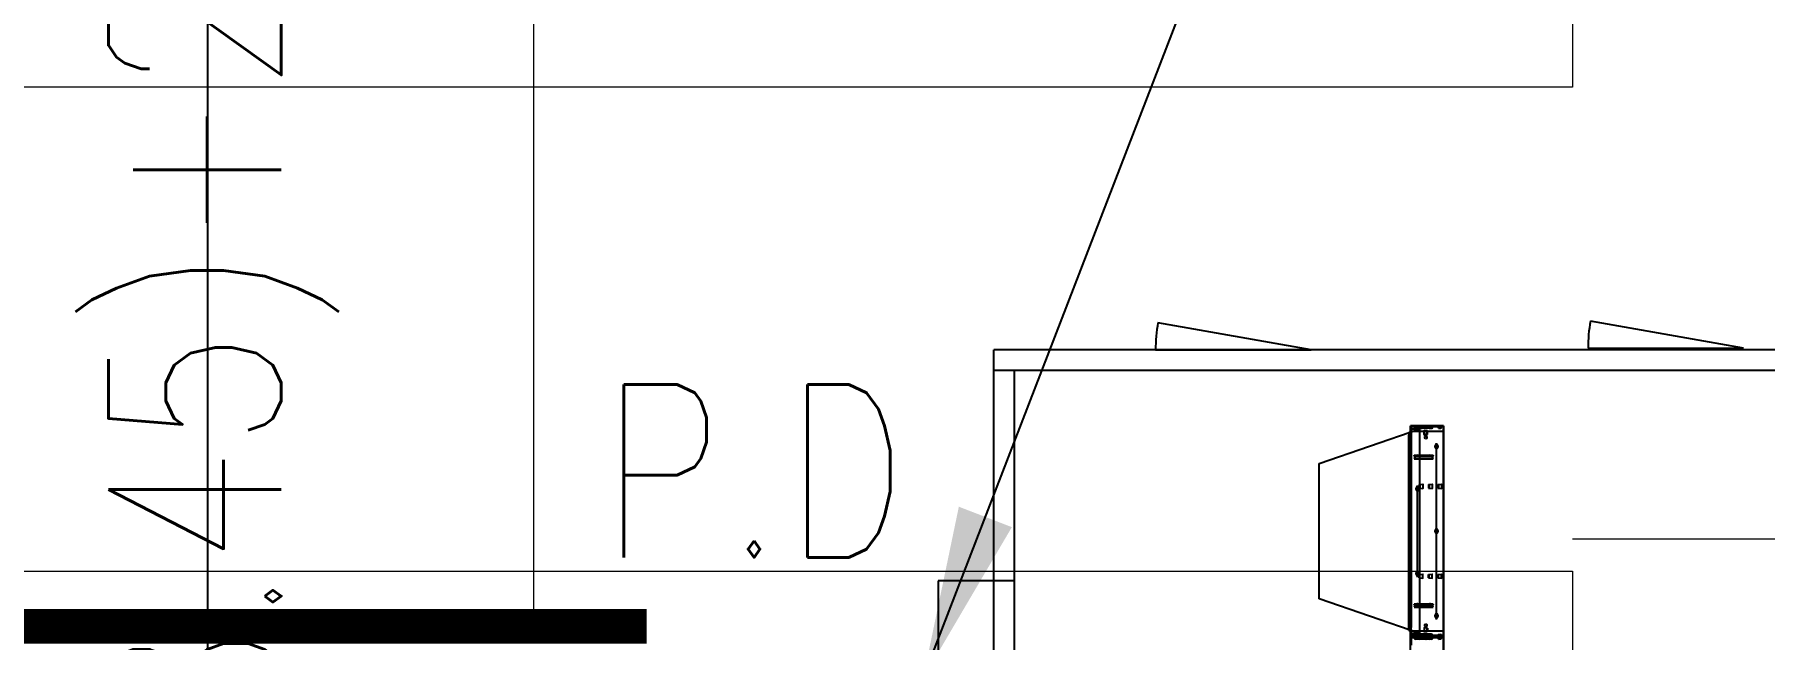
# Model space of a CAD drawing. Extents: x -32000 to 416743, y -254124 to 144214.
# Drawn here: x 246750 to 251755, y 72462 to 74212 of the extents above; entities that cross this region are included whole.
import ezdxf
from ezdxf.enums import TextEntityAlignment as Align

# ---------------------------------------------------------------- set-up
doc = ezdxf.new("R2010")
doc.units = 0
doc.header["$LTSCALE"] = 10
for name, color, linetype in [('XFM1D40$0$M-CWTR-TEXT', 250, 'Continuous'), ('XFM1D40$0$M-FOUN', 252, 'Continuous'), ('XFM1D40$0$M-HVAC-CMDUCT', 150, 'Continuous'), ('XFM1D40$0$M-HVAC-DAPR', 3, 'Continuous'), ('XFM1D40$0$M-PIPE-TEXT-ARROR', 250, 'Continuous'), ('XFM1Q40$0$TYPE14X10', 7, 'Continuous'), ('XFM7P40ICA$0$H12PL4$0$L40_19_HYOKI', 252, 'Continuous'), ('XFM7P40ICA$0$H12PL4$0$L40_19_MEJI', 252, 'Continuous')]:
    doc.layers.add(name, color=color, linetype=linetype)
doc.styles.add('XFM1D40$0$12P7-XCM2P10$0$AA-TXT', font='simplex.shx', dxfattribs={"bigfont": 'china.shx'})
doc.styles.add('XFM1D40$0$STANDARD', font='SIMPLEX', dxfattribs={"bigfont": 'BIGFONT'})
doc.dimstyles.new('XFM1D40$0$Standard', dxfattribs={"dimtxt": 0.18, "dimasz": 0.18, "dimexe": 0.18, "dimexo": 0.0625, "dimgap": 0.09, "dimtad": 0, "dimtih": 1, "dimtoh": 1, "dimdec": 4, "dimzin": 0, "dimdsep": 46, "dimtxsty": 'XFM1D40$0$STANDARD', "dimcen": 0.09, "dimadec": 0, "dimazin": 0, "dimtfac": 1, "dimtdec": 4, "dimtofl": 0, "dimtmove": 0, "dimatfit": 3, "dimfxl": 1, "dimtolj": 1, "dimtzin": 0, "dimarcsym": 0})

# ---------------------------------------------------------------- blocks, each defined once
blk = doc.blocks.new('XFM1D40$0$H-PD')
at = {"layer": 'XFM1D40$0$M-HVAC-DAPR', "ltscale": 0.5}
blk.add_lwpolyline([(-5.53, 11.06), (-5.53, 0), (5.53, 0), (5.53, 11.06)], close=True, dxfattribs=at)
blk = doc.blocks.new('XFM1Q40$0$A$C10876e96')
at = {"layer": 'XFM1Q40$0$TYPE14X10', "color": 22}
for p, q in [((2236.7, 4100), (1793.5, 4178.1)), ((3487.9, 4105), (3044.7, 4183.1)), ((3037.9, 4105), (3487.9, 4105)), ((1318.2, 0), (1318.2, 4100)), ((11918.2, 4100), (1318.2, 4100)), ((1786.7, 4100), (2236.7, 4100)), ((11858.2, 4040), (1318.2, 4040)), ((1378.2, 60), (1378.2, 4040)), ((2259.6, 3770.7), (2551.6, 3871)), ((2519.2, 3862), (2519.2, 3855)), ((2519.2, 3862), (2520.7, 3862)), ((2519.2, 3856.5), (2519.2, 3296.5)), ((2519.2, 3856.5), (2526.2, 3856.5)), ((2526.2, 3855), (2519.2, 3855)), ((2520.7, 3862), (2520.7, 3856.5)), ((2520.7, 3856.5), (2520.7, 3296.5)), ((2524.7, 3856.5), (2520.7, 3856.5)), ((2619.7, 3880), (2524.7, 3880)), ((2619.7, 3880), (2524.7, 3880)), ((2524.7, 3880), (2524.7, 3856.5)), ((2524.7, 3856.5), (2524.7, 3880)), ((2524.7, 3270), (2524.7, 3878.5)), ((2619.7, 3878.5), (2524.7, 3878.5)), ((2619.7, 3877), (2524.7, 3877)), ((2526.2, 3864), (2524.7, 3864)), ((2524.7, 3856.5), (2524.7, 3296.5)), ((2619.7, 3878.5), (2526.2, 3878.5)), ((2526.2, 3878.5), (2526.2, 3855)), ((2526.2, 3279), (2526.2, 3871)), ((2526.2, 3871), (2551.6, 3871)), ((2619.7, 3864), (2526.2, 3864)), ((2526.2, 3856.5), (2526.2, 3296.5)), ((2534.7, 3878.5), (2534.7, 3880)), ((2584.2, 3874.5), (2540.2, 3874.5)), ((2584.2, 3873), (2540.2, 3873)), ((2549.7, 3878.5), (2549.7, 3880)), ((2551.5, 3874.5), (2556.8, 3875)), ((2551.7, 3873), (2551.5, 3874.5)), ((2551.6, 3279), (2551.6, 3871)), ((2551.7, 3873), (2557, 3873.5)), ((2558.2, 3877), (2558.2, 3876.5)), ((2559.7, 3877), (2559.7, 3876.5)), ((2573.7, 3865.5), (2563.7, 3866.5)), ((2571.7, 3865.6), (2563.7, 3866.4)), ((2563.7, 3854.6), (2563.7, 3866.4)), ((2573.7, 3855.5), (2563.7, 3854.5)), ((2571.7, 3855.4), (2563.7, 3854.6)), ((2565.2, 3876.5), (2565.2, 3880)), ((2571.7, 3873), (2566.4, 3873.5)), ((2571.9, 3874.5), (2566.6, 3875)), ((2566.7, 3876.5), (2566.7, 3878.5)), ((2570.7, 3876.5), (2570.7, 3878.5)), ((2571.7, 3873), (2571.9, 3874.5)), ((2571.7, 3855.4), (2571.7, 3865.6)), ((2572.2, 3876.5), (2572.2, 3880)), ((2573.7, 3878.5), (2573.7, 3880)), ((2573.7, 3855.5), (2573.7, 3865.5)), ((2576.7, 3878.5), (2576.7, 3880)), ((2578.5, 3874.5), (2583.8, 3875)), ((2578.7, 3873), (2578.5, 3874.5)), ((2578.7, 3873), (2584, 3873.5)), ((2585.2, 3877), (2585.2, 3876.5)), ((2586.7, 3877), (2586.7, 3876.5)), ((2589.7, 3878.5), (2589.7, 3880)), ((2603.7, 3878.5), (2603.7, 3880)), ((2605.5, 3874.5), (2610.8, 3875)), ((2605.7, 3873), (2605.5, 3874.5)), ((2605.7, 3873), (2611, 3873.5)), ((2612.2, 3877), (2612.2, 3876.5)), ((2613.7, 3877), (2613.7, 3876.5)), ((2619.7, 3880), (2619.7, 3271.5)), ((2619.7, 3880), (2619.7, 3864)), ((2619.7, 3270), (2619.7, 3878.5)), ((2519.2, 3293.5), (2519.2, 3853.5)), ((2524.7, 3853.5), (2519.2, 3853.5)), ((2520.7, 3293.5), (2520.7, 3853.5)), ((2526.2, 3853.5), (2524.7, 3853.5)), ((2526.2, 3293.5), (2526.2, 3853.5)), ((2566, 3850.5), (2571.3, 3850.5)), ((2567.2, 3843.5), (2570.2, 3843.5)), ((2595.1, 3822), (2604.2, 3822)), ((2595.1, 3822), (2604.2, 3822)), ((2595.1, 3818), (2604.2, 3818)), ((2595.1, 3818), (2604.2, 3818)), ((2595.7, 3818), (2595.7, 3822)), ((2595.7, 3822), (2595.7, 3818)), ((2599.7, 3320), (2599.7, 3830)), ((2599.7, 3827), (2599.7, 3813)), ((2603.7, 3818), (2603.7, 3822)), ((2603.7, 3822), (2603.7, 3818)), ((2259.6, 3379.3), (2259.6, 3770.7)), ((2534.7, 3795), (2589.7, 3795)), ((2535.8, 3791.7), (2534.7, 3795)), ((2535.8, 3788.3), (2534.7, 3785)), ((2534.7, 3785), (2589.7, 3785)), ((2535.4, 3793), (2589, 3793)), ((2535.4, 3787), (2589, 3787)), ((2545.3, 3795), (2579.1, 3795)), ((2545.3, 3785), (2579.1, 3785)), ((2589.7, 3795), (2588.5, 3791.7)), ((2589.7, 3785), (2588.5, 3788.3)), ((2544.7, 3442.5), (2544.7, 3707.5)), ((2544.7, 3704.5), (2544.7, 3690.5)), ((2549.7, 3710), (2559.6, 3711)), ((2549.7, 3710), (2549.7, 3700)), ((2551.7, 3710.1), (2559.7, 3710.9)), ((2551.7, 3710.1), (2551.7, 3699.9)), ((2559.7, 3710.9), (2559.7, 3699.1)), ((2576.7, 3710), (2586.6, 3711)), ((2576.7, 3710), (2576.7, 3700)), ((2578.7, 3710.1), (2586.7, 3710.9)), ((2578.7, 3710.1), (2578.7, 3699.9)), ((2586.7, 3710.9), (2586.7, 3699.1)), ((2603.7, 3710), (2613.6, 3711)), ((2603.7, 3710), (2603.7, 3700)), ((2605.7, 3710.1), (2613.7, 3710.9)), ((2605.7, 3710.1), (2605.7, 3699.9)), ((2613.7, 3710.9), (2613.7, 3699.1)), ((2540.1, 3699.5), (2549.2, 3699.5)), ((2540.1, 3699.5), (2549.2, 3699.5)), ((2540.1, 3695.5), (2549.2, 3695.5)), ((2540.1, 3695.5), (2549.2, 3695.5)), ((2540.7, 3695.5), (2540.7, 3699.5)), ((2540.7, 3699.5), (2540.7, 3695.5)), ((2548.7, 3695.5), (2548.7, 3699.5)), ((2548.7, 3699.5), (2548.7, 3695.5)), ((2549.7, 3700), (2559.6, 3699)), ((2551.7, 3699.9), (2559.7, 3699.1)), ((2576.7, 3700), (2586.6, 3699)), ((2578.7, 3699.9), (2586.7, 3699.1)), ((2603.7, 3700), (2613.6, 3699)), ((2605.7, 3699.9), (2613.7, 3699.1)), ((2595.1, 3577), (2604.2, 3577)), ((2595.1, 3577), (2604.2, 3577)), ((2595.1, 3573), (2604.2, 3573)), ((2595.1, 3573), (2604.2, 3573)), ((2595.7, 3573), (2595.7, 3577)), ((2595.7, 3577), (2595.7, 3573)), ((2599.7, 3582), (2599.7, 3568)), ((2603.7, 3573), (2603.7, 3577)), ((2603.7, 3577), (2603.7, 3573)), ((2540.1, 3454.5), (2549.2, 3454.5)), ((2540.1, 3454.5), (2549.2, 3454.5)), ((2540.7, 3450.5), (2540.7, 3454.5)), ((2540.7, 3454.5), (2540.7, 3450.5)), ((2544.7, 3459.5), (2544.7, 3445.5)), ((2548.7, 3450.5), (2548.7, 3454.5)), ((2548.7, 3454.5), (2548.7, 3450.5)), ((2540.1, 3450.5), (2549.2, 3450.5)), ((2540.1, 3450.5), (2549.2, 3450.5)), ((2549.7, 3450), (2559.6, 3451)), ((2549.7, 3440), (2549.7, 3450)), ((2549.7, 3440), (2559.6, 3439)), ((2551.7, 3450.1), (2559.7, 3450.9)), ((2551.7, 3439.9), (2551.7, 3450.1)), ((2551.7, 3439.9), (2559.7, 3439.1)), ((2559.7, 3439.1), (2559.7, 3450.9)), ((2576.7, 3450), (2586.6, 3451)), ((2576.7, 3440), (2576.7, 3450)), ((2576.7, 3440), (2586.6, 3439)), ((2578.7, 3450.1), (2586.7, 3450.9)), ((2578.7, 3439.9), (2578.7, 3450.1)), ((2578.7, 3439.9), (2586.7, 3439.1)), ((2586.7, 3439.1), (2586.7, 3450.9)), ((2603.7, 3450), (2613.6, 3451)), ((2603.7, 3440), (2603.7, 3450)), ((2603.7, 3440), (2613.6, 3439)), ((2605.7, 3450.1), (2613.7, 3450.9)), ((2605.7, 3439.9), (2605.7, 3450.1)), ((2605.7, 3439.9), (2613.7, 3439.1)), ((2613.7, 3439.1), (2613.7, 3450.9)), ((2551.6, 3279), (2259.6, 3379.3)), ((2534.7, 3365), (2589.7, 3365)), ((2535.8, 3361.7), (2534.7, 3365)), ((2535.8, 3358.3), (2534.7, 3355)), ((2534.7, 3355), (2589.7, 3355)), ((2535.4, 3363), (2589, 3363)), ((2535.4, 3357), (2589, 3357)), ((2545.3, 3365), (2579.1, 3365)), ((2545.3, 3355), (2579.1, 3355)), ((2589.7, 3365), (2588.5, 3361.7)), ((2589.7, 3355), (2588.5, 3358.3)), ((2567.2, 3306.5), (2570.2, 3306.5)), ((2595.1, 3332), (2604.2, 3332)), ((2595.1, 3332), (2604.2, 3332)), ((2595.1, 3328), (2604.2, 3328)), ((2595.1, 3328), (2604.2, 3328)), ((2595.7, 3328), (2595.7, 3332)), ((2595.7, 3332), (2595.7, 3328)), ((2599.7, 3337), (2599.7, 3323)), ((2603.7, 3328), (2603.7, 3332)), ((2603.7, 3332), (2603.7, 3328)), ((2526.2, 3296.5), (2519.2, 3296.5)), ((2519.2, 3288), (2519.2, 3295)), ((2526.2, 3295), (2519.2, 3295)), ((2519.2, 3293.5), (2524.7, 3293.5)), ((2519.2, 3288), (2520.7, 3288)), ((2520.7, 3288), (2520.7, 3293.5)), ((2524.7, 3293.5), (2520.7, 3293.5)), ((2524.7, 3296.5), (2524.7, 3271.5)), ((2524.7, 3270), (2524.7, 3293.5)), ((2524.7, 3293.5), (2526.2, 3293.5)), ((2526.2, 3286), (2524.7, 3286)), ((2619.7, 3273), (2524.7, 3273)), ((2619.7, 3271.5), (2524.7, 3271.5)), ((2619.7, 3270), (2524.7, 3270)), ((2619.7, 3270), (2524.7, 3270)), ((2619.7, 3270), (2524.7, 3270)), ((2619.7, 3270), (2524.7, 3270)), ((2524.7, 3270), (2524.7, 3246.5)), ((2524.7, 3246.5), (2524.7, 3270)), ((2524.7, 2660), (2524.7, 3268.5)), ((2619.7, 3268.5), (2524.7, 3268.5)), ((2619.7, 3267), (2524.7, 3267)), ((2526.2, 3271.5), (2526.2, 3295)), ((2619.7, 3286), (2526.2, 3286)), ((2551.6, 3279), (2526.2, 3279)), ((2619.7, 3271.5), (2526.2, 3271.5)), ((2619.7, 3268.5), (2526.2, 3268.5)), ((2526.2, 3268.5), (2526.2, 3245)), ((2534.7, 3271.5), (2534.7, 3270)), ((2534.7, 3268.5), (2534.7, 3270)), ((2584.2, 3277), (2540.2, 3277)), ((2584.2, 3275.5), (2540.2, 3275.5)), ((2584.2, 3264.5), (2540.2, 3264.5)), ((2584.2, 3263), (2540.2, 3263)), ((2549.7, 3271.5), (2549.7, 3270)), ((2549.7, 3268.5), (2549.7, 3270)), ((2551.7, 3277), (2551.5, 3275.5)), ((2551.5, 3275.5), (2556.8, 3275)), ((2551.5, 3264.5), (2556.8, 3265)), ((2551.7, 3263), (2551.5, 3264.5)), ((2551.7, 3277), (2557, 3276.5)), ((2551.7, 3263), (2557, 3263.5)), ((2558.2, 3273), (2558.2, 3273.5)), ((2558.2, 3267), (2558.2, 3266.5)), ((2559.7, 3273), (2559.7, 3273.5)), ((2559.7, 3267), (2559.7, 3266.5)), ((2573.7, 3294.5), (2563.7, 3295.5)), ((2571.7, 3294.6), (2563.7, 3295.4)), ((2563.7, 3295.4), (2563.7, 3283.6)), ((2573.7, 3284.5), (2563.7, 3283.5)), ((2571.7, 3284.4), (2563.7, 3283.6)), ((2565.2, 3273.5), (2565.2, 3270)), ((2565.2, 3266.5), (2565.2, 3270)), ((2566, 3299.5), (2571.3, 3299.5)), ((2571.7, 3277), (2566.4, 3276.5)), ((2571.7, 3263), (2566.4, 3263.5)), ((2571.9, 3275.5), (2566.6, 3275)), ((2571.9, 3264.5), (2566.6, 3265)), ((2566.7, 3273.5), (2566.7, 3271.5)), ((2566.7, 3266.5), (2566.7, 3268.5)), ((2570.7, 3273.5), (2570.7, 3271.5)), ((2570.7, 3266.5), (2570.7, 3268.5)), ((2571.7, 3294.6), (2571.7, 3284.4)), ((2571.7, 3277), (2571.9, 3275.5)), ((2571.7, 3263), (2571.9, 3264.5)), ((2572.2, 3273.5), (2572.2, 3270)), ((2572.2, 3266.5), (2572.2, 3270)), ((2573.7, 3294.5), (2573.7, 3284.5)), ((2573.7, 3271.5), (2573.7, 3270)), ((2573.7, 3268.5), (2573.7, 3270)), ((2576.7, 3271.5), (2576.7, 3270)), ((2576.7, 3268.5), (2576.7, 3270)), ((2578.7, 3277), (2578.5, 3275.5)), ((2578.5, 3275.5), (2583.8, 3275)), ((2578.5, 3264.5), (2583.8, 3265)), ((2578.7, 3263), (2578.5, 3264.5)), ((2578.7, 3277), (2584, 3276.5)), ((2578.7, 3263), (2584, 3263.5)), ((2585.2, 3273), (2585.2, 3273.5)), ((2585.2, 3267), (2585.2, 3266.5)), ((2586.7, 3273), (2586.7, 3273.5)), ((2586.7, 3267), (2586.7, 3266.5)), ((2589.7, 3271.5), (2589.7, 3270)), ((2589.7, 3268.5), (2589.7, 3270)), ((2603.7, 3271.5), (2603.7, 3270)), ((2603.7, 3268.5), (2603.7, 3270)), ((2605.7, 3277), (2605.5, 3275.5)), ((2605.5, 3275.5), (2610.8, 3275)), ((2605.5, 3264.5), (2610.8, 3265)), ((2605.7, 3263), (2605.5, 3264.5)), ((2605.7, 3277), (2611, 3276.5)), ((2605.7, 3263), (2611, 3263.5)), ((2612.2, 3273), (2612.2, 3273.5)), ((2612.2, 3267), (2612.2, 3266.5)), ((2613.7, 3273), (2613.7, 3273.5)), ((2613.7, 3267), (2613.7, 3266.5)), ((2619.7, 3270), (2619.7, 3286)), ((2619.7, 3270), (2619.7, 2661.5)), ((2619.7, 3270), (2619.7, 3254)), ((2619.7, 2660), (2619.7, 3268.5))]:
    blk.add_line(p, q, dxfattribs=at)
for centre, radius, start, end in [((2236.7, 4100), 450, 170, 180), ((3487.9, 4105), 450, 170, 180), ((2540.2, 3878.5), 5.5, 180, 270), ((2540.2, 3878.5), 4, 180, 270), ((2556.7, 3876.5), 1.5, 275, 0), ((2556.7, 3876.5), 3, 275, 0), ((2561.2, 3877), 3, 90, 180), ((2561.2, 3877), 1.5, 90, 180), ((2562.2, 3877), 3, 0, 90), ((2562.2, 3877), 1.5, 0, 90), ((2566.7, 3876.5), 3, 180, 265), ((2563.7, 3866.4), 0.0502, 78.5788, 270), ((2563.7, 3854.6), 0.0502, 90, 281.4212), ((2566.7, 3876.5), 1.5, 180, 265), ((2568.7, 3876.5), 3.5, 180, 0), ((2568.7, 3876.5), 2, 180, 0), ((2583.7, 3876.5), 1.5, 275, 0), ((2583.7, 3876.5), 3, 275, 0), ((2584.2, 3878.5), 4, 270, 0), ((2584.2, 3878.5), 5.5, 270, 0), ((2588.2, 3877), 3, 90, 180), ((2588.2, 3877), 1.5, 90, 180), ((2610.7, 3876.5), 1.5, 275, 0), ((2610.7, 3876.5), 3, 275, 0), ((2615.2, 3877), 3, 150, 180), ((2615.2, 3877), 3, 90, 150), ((2615.2, 3877), 1.5, 90, 180), ((2569.2, 3847.5), 4.49, 153.4401, 242.8116), ((2568.7, 3847.5), 4, 30, 150), ((2568.1, 3847.5), 4.49, 297.1884, 26.5599), ((2599.7, 3822), 4, 0, 180), ((2599.7, 3822), 4, 0, 180), ((2599.7, 3818), 4, 180, 0), ((2599.7, 3818), 4, 180, 0), ((2545.3, 3785), 10, 90, 160.71), ((2545.3, 3795), 10, 199.29, 270), ((2579.1, 3785), 10, 19.29, 90), ((2579.1, 3795), 10, 270, 340.71), ((2559.6, 3710.9), 0.0502, 270, 101.4212), ((2586.6, 3710.9), 0.0502, 270, 101.4212), ((2613.6, 3710.9), 0.0502, 270, 101.4212), ((2544.7, 3699.5), 4, 0, 180), ((2544.7, 3699.5), 4, 0, 180), ((2544.7, 3695.5), 4, 180, 0), ((2544.7, 3695.5), 4, 180, 0), ((2559.6, 3699.1), 0.0502, 258.5788, 90), ((2586.6, 3699.1), 0.0502, 258.5788, 90), ((2613.6, 3699.1), 0.0502, 258.5788, 90), ((2599.7, 3577), 4, 0, 180), ((2599.7, 3577), 4, 0, 180), ((2599.7, 3573), 4, 180, 0), ((2599.7, 3573), 4, 180, 0), ((2544.7, 3454.5), 4, 0, 180), ((2544.7, 3454.5), 4, 0, 180), ((2544.7, 3450.5), 4, 180, 0), ((2544.7, 3450.5), 4, 180, 0), ((2559.6, 3450.9), 0.0502, 270, 101.4212), ((2559.6, 3439.1), 0.0502, 258.5788, 90), ((2586.6, 3450.9), 0.0502, 270, 101.4212), ((2586.6, 3439.1), 0.0502, 258.5788, 90), ((2613.6, 3450.9), 0.0502, 270, 101.4212), ((2613.6, 3439.1), 0.0502, 258.5788, 90), ((2545.3, 3355), 10, 90, 160.71), ((2545.3, 3365), 10, 199.29, 270), ((2579.1, 3355), 10, 19.29, 90), ((2579.1, 3365), 10, 270, 340.71), ((2569.2, 3302.5), 4.49, 117.1884, 206.5599), ((2568.1, 3302.5), 4.49, 333.4401, 62.8116), ((2599.7, 3332), 4, 0, 180), ((2599.7, 3332), 4, 0, 180), ((2599.7, 3328), 4, 180, 0), ((2599.7, 3328), 4, 180, 0), ((2540.2, 3271.5), 5.5, 90, 180), ((2540.2, 3268.5), 5.5, 180, 270), ((2540.2, 3271.5), 4, 90, 180), ((2540.2, 3268.5), 4, 180, 270), ((2556.7, 3273.5), 1.5, 0, 85), ((2556.7, 3266.5), 1.5, 275, 0), ((2556.7, 3273.5), 3, 0, 85), ((2556.7, 3266.5), 3, 275, 0), ((2561.2, 3273), 3, 180, 270), ((2561.2, 3267), 3, 90, 180), ((2561.2, 3273), 1.5, 180, 270), ((2561.2, 3267), 1.5, 90, 180), ((2562.2, 3273), 3, 270, 0), ((2562.2, 3273), 1.5, 270, 0), ((2562.2, 3267), 3, 0, 90), ((2562.2, 3267), 1.5, 0, 90), ((2563.7, 3295.4), 0.0502, 78.5788, 270), ((2563.7, 3283.6), 0.0502, 90, 281.4212), ((2566.7, 3273.5), 3, 95, 180), ((2566.7, 3266.5), 3, 180, 265), ((2568.7, 3302.5), 4, 210, 330), ((2568.7, 3273.5), 3.5, 0, 180), ((2566.7, 3273.5), 1.5, 95, 180), ((2566.7, 3266.5), 1.5, 180, 265), ((2568.7, 3266.5), 3.5, 180, 0), ((2568.7, 3273.5), 2, 0, 180), ((2568.7, 3266.5), 2, 180, 0), ((2583.7, 3273.5), 1.5, 0, 85), ((2583.7, 3266.5), 1.5, 275, 0), ((2583.7, 3273.5), 3, 0, 85), ((2583.7, 3266.5), 3, 275, 0), ((2584.2, 3271.5), 5.5, 0, 90), ((2584.2, 3271.5), 4, 0, 90), ((2584.2, 3268.5), 4, 270, 0), ((2584.2, 3268.5), 5.5, 270, 0), ((2588.2, 3273), 3, 180, 270), ((2588.2, 3267), 3, 90, 180), ((2588.2, 3273), 1.5, 180, 270), ((2588.2, 3267), 1.5, 90, 180), ((2610.7, 3273.5), 1.5, 0, 85), ((2610.7, 3266.5), 1.5, 275, 0), ((2610.7, 3273.5), 3, 0, 85), ((2610.7, 3266.5), 3, 275, 0), ((2615.2, 3273), 3, 180, 210), ((2615.2, 3267), 3, 150, 180), ((2615.2, 3273), 3, 210, 270), ((2615.2, 3267), 3, 90, 150), ((2615.2, 3273), 1.5, 180, 270), ((2615.2, 3267), 1.5, 90, 180)]:
    blk.add_arc(centre, radius, start, end, dxfattribs=at)
blk = doc.blocks.new('XFM1Q40')
blk.add_blockref('XFM1Q40$0$A$C10876e96', (248206.8, 69200))
blk = doc.blocks.new('XFM7P40ICA$0$H12PL4')
at = {"layer": 'XFM7P40ICA$0$H12PL4$0$L40_19_HYOKI', "lineweight": 0, "flags": 128}
blk.add_lwpolyline([(255200.2, 73001.9), (255700.2, 72751.9), (251200.2, 72751.9)], dxfattribs=at)
at = {"layer": 'XFM7P40ICA$0$H12PL4$0$L40_19_MEJI', "lineweight": 0}
blk.add_line((248195, 72450), (248195, 74270), dxfattribs=at)
at = {"layer": 'XFM7P40ICA$0$H12PL4$0$L40_19_MEJI', "lineweight": 0, "flags": 128}
for points in [[(246600, 74060), (246600, 75360), (251200, 75360), (251200, 74060)], [(246600, 71310), (246600, 72660), (251200, 72660), (251200, 71310)]]:
    blk.add_lwpolyline(points, close=True, dxfattribs=at)
blk = doc.blocks.new('XFM7P40ICA')
blk.add_blockref('XFM7P40ICA$0$H12PL4', (0, 0))
blk = doc.blocks.new('XFM1D40')
at = {"layer": 'XFM1D40$0$M-FOUN', "color": 3, "const_width": 100}
blk.add_lwpolyline([(245220, 72500), (248521.3, 72500)], dxfattribs=at)
at = {"layer": 'XFM1D40$0$M-HVAC-CMDUCT'}
blk.add_line((247250, 82706.1), (247250, 59627), dxfattribs=at)
at = {"layer": 'XFM1D40$0$M-HVAC-DAPR', "ltscale": 0.5, "xscale": 20, "yscale": 20, "zscale": 20}
blk.add_blockref('XFM1D40$0$H-PD', (249475, 72410), dxfattribs=at)
at = {"layer": 'XFM1D40$0$M-CWTR-TEXT', "style": 'XFM1D40$0$12P7-XCM2P10$0$AA-TXT', "width": 0.8}
blk.add_text('BOD=L40(18.45)+2500', height=500, rotation=90, dxfattribs=at).set_placement((247213.5, 69055.8), align=Align.MIDDLE_LEFT)
blk.add_text('P.D', height=500, dxfattribs=at).set_placement((248831.7, 72949.5, 0), align=Align.MIDDLE_CENTER)
at = {"layer": 'XFM1D40$0$M-PIPE-TEXT-ARROR'}
blk.add_leader([(249321, 72350), (250923.3, 76503.3), (251609.4, 76503.3)], dimstyle='XFM1D40$0$Standard', override={"dimasz": 500}, dxfattribs=at)

msp = doc.modelspace()

# ---------------------------------------------------------------- block references
for name in ['XFM7P40ICA', 'XFM1D40', 'XFM1Q40']:
    msp.add_blockref(name, (0, 0))

doc.saveas('drawing.dxf')
